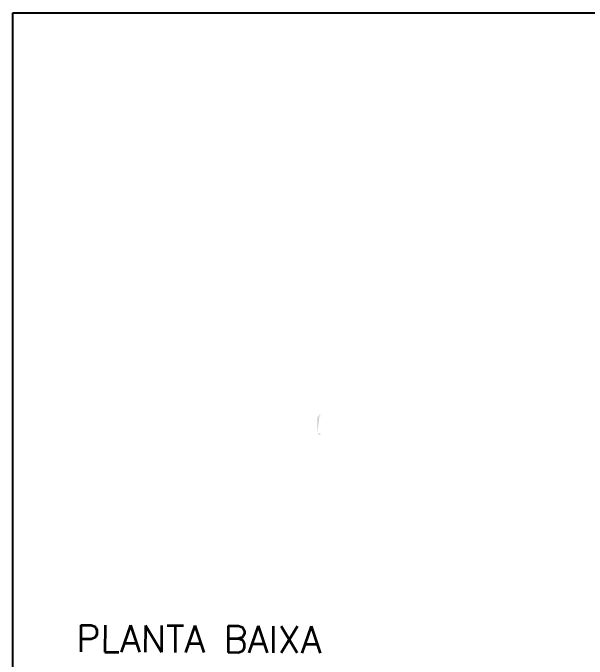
# Model space of a CAD drawing. Extents: x -1057 to 3416, y -340 to 4111.
# Drawn here: x 288.9 to 716.2, y 288 to 769.1 of the extents above; entities that cross this region are included whole.
import ezdxf

# ---------------------------------------------------------------- set-up
doc = ezdxf.new("R2010")
doc.units = 0
doc.header["$LTSCALE"] = 50
doc.linetypes.add('CONTINU', pattern=[0])
doc.linetypes.add('DGN Style 1', pattern=[0.003115, 5.18318e-06, -0.00311])
doc.layers.add('0.1', color=8, linetype='Continuous', lineweight=13)
doc.layers.add('Margem A3', color=8, linetype='DGN Style 1', lineweight=0)
doc.styles.get("Standard").update_dxf_attribs({"font": 'romans.shx'})

msp = doc.modelspace()

# ---------------------------------------------------------------- hatches: boundary and pattern name
at = {"layer": '0.1'}
h = msp.add_hatch(color=8, dxfattribs=at)
h.dxf.hatch_style = 1
h.paths.add_polyline_path([(515.21, 457.095), (517.642, 457.113)])
h.paths.add_polyline_path([(515.224, 456.696), (517.642, 456.699)])
h.paths.add_polyline_path([(515.21, 461.24), (517.641, 461.258)])
h.paths.add_polyline_path([(515.21, 460.825), (517.641, 460.844)])
h.paths.add_polyline_path([(515.21, 460.411), (517.641, 460.429)])
h.paths.add_polyline_path([(515.21, 459.996), (517.641, 460.015)])
h.paths.add_polyline_path([(515.21, 459.582), (517.641, 459.6)])
h.paths.add_polyline_path([(515.21, 459.167), (517.641, 459.186)])
h.paths.add_polyline_path([(515.21, 458.753), (517.641, 458.771)])
h.paths.add_polyline_path([(515.21, 458.338), (517.641, 458.357)])
h.paths.add_polyline_path([(515.21, 457.924), (517.642, 457.942)])
h.paths.add_polyline_path([(515.21, 457.509), (517.642, 457.528)])
h.paths.add_polyline_path([(515.209, 462.898), (517.64, 462.916)])
h.paths.add_polyline_path([(515.209, 462.483), (517.64, 462.502)])
h.paths.add_polyline_path([(515.209, 462.069), (517.64, 462.087)])
h.paths.add_polyline_path([(515.209, 461.654), (517.64, 461.673)])
h.paths.add_polyline_path([(515.208, 466.214), (517.639, 466.232)])
h.paths.add_polyline_path([(515.208, 465.8), (517.639, 465.818)])
h.paths.add_polyline_path([(515.208, 465.385), (517.639, 465.403)])
h.paths.add_polyline_path([(515.208, 464.971), (517.639, 464.989)])
h.paths.add_polyline_path([(515.208, 464.556), (517.639, 464.574)])
h.paths.add_polyline_path([(515.208, 464.142), (517.639, 464.16)])
h.paths.add_polyline_path([(515.208, 463.727), (517.639, 463.745)])
h.paths.add_polyline_path([(515.209, 463.312), (517.64, 463.331)])
h.paths.add_polyline_path([(515.192, 467.886), (517.638, 467.89)])
h.paths.add_polyline_path([(515.207, 467.458), (517.638, 467.476)])
h.paths.add_polyline_path([(515.207, 467.043), (517.638, 467.061)])
h.paths.add_polyline_path([(515.207, 466.629), (517.638, 466.647)])
edge = h.paths.add_edge_path()
edge.add_line((517.288, 454.623), (517.642, 454.626))
edge.add_line((517.642, 454.626), (517.644, 454.376))
edge.add_line((517.644, 454.376), (517.29, 454.378))
edge.add_line((517.29, 454.378), (517.288, 454.623))
edge.add_line((516.927, 455.038), (517.642, 455.041))
edge.add_line((517.642, 455.041), (517.644, 454.791))
edge.add_line((517.644, 454.791), (516.929, 454.793))
edge.add_line((516.929, 454.793), (516.927, 455.038))
edge.add_line((516.512, 455.452), (517.642, 455.455))
edge.add_line((517.642, 455.455), (517.644, 455.205))
edge.add_line((517.644, 455.205), (516.513, 455.207))
edge.add_line((516.513, 455.207), (516.512, 455.452))
edge.add_line((516.02, 455.867), (517.642, 455.87))
edge.add_line((517.642, 455.87), (517.644, 455.62))
edge.add_line((517.644, 455.62), (516.021, 455.622))
edge.add_line((516.021, 455.622), (516.02, 455.867))
edge.add_line((515.54, 456.281), (517.642, 456.284))
edge.add_line((517.642, 456.284), (517.644, 456.034))
edge.add_line((517.644, 456.034), (515.541, 456.036))
edge.add_line((515.541, 456.036), (515.539, 456.281))
edge.add_line((517.091, 469.959), (517.629, 469.963))
edge.add_line((517.629, 469.963), (517.631, 469.713))
edge.add_line((517.631, 469.713), (517.092, 469.714))
edge.add_line((517.092, 469.714), (517.09, 469.959))
edge.add_line((516.707, 469.544), (517.632, 469.548))
edge.add_line((517.632, 469.548), (517.634, 469.298))
edge.add_line((517.634, 469.298), (516.708, 469.299))
edge.add_line((516.708, 469.299), (516.706, 469.544))
edge.add_line((516.264, 469.13), (517.632, 469.134))
edge.add_line((517.632, 469.134), (517.634, 468.884))
edge.add_line((517.634, 468.884), (516.265, 468.885))
edge.add_line((516.265, 468.885), (516.264, 469.13))
edge.add_line((515.951, 468.715), (517.632, 468.719))
edge.add_line((517.632, 468.719), (517.634, 468.469))
edge.add_line((517.634, 468.469), (515.952, 468.47))
edge.add_line((515.952, 468.47), (515.95, 468.715))
edge.add_line((515.524, 468.301), (517.638, 468.305))
edge.add_line((517.638, 468.305), (517.64, 468.055))
edge.add_line((517.64, 468.055), (515.525, 468.056))
edge.add_line((515.525, 468.056), (515.523, 468.301))

# ---------------------------------------------------------------- linework, layer by layer
at = {"layer": 'Margem A3', "color": 3, "linetype": 'CONTINU', "lineweight": -2}
msp.add_lwpolyline([(288.947, 769.066), (1851.613, 769.066), (1851.613, -142.249), (288.947, -142.249)], close=True, dxfattribs=at)

# ---------------------------------------------------------------- texts
at = {"layer": 'Margem A3', "color": 7, "linetype": 'CONTINU', "lineweight": -2}
msp.add_text('PLANTA BAIXA', height=20, rotation=359.72328, dxfattribs=at).set_placement((335.982, 293.327))

doc.saveas('drawing.dxf')
